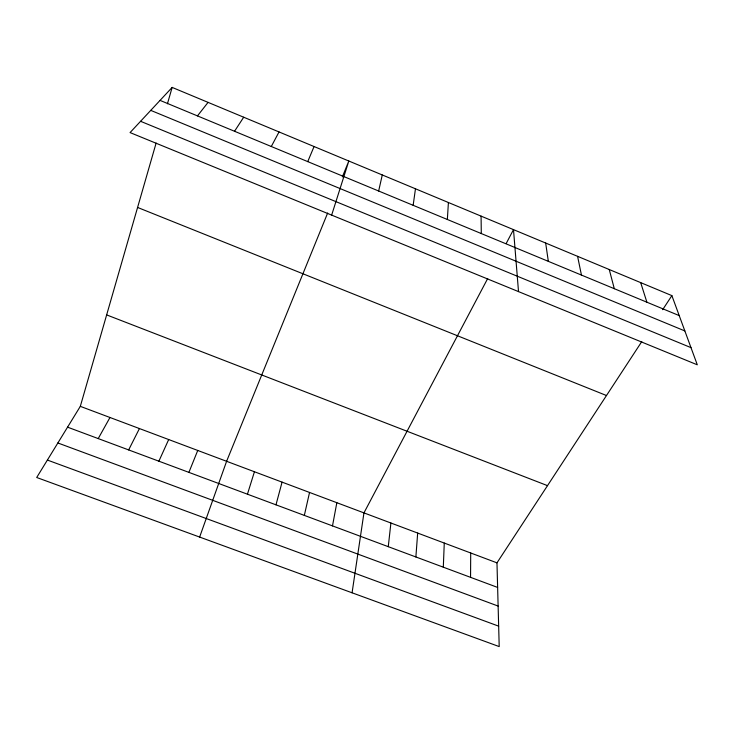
<?xml version="1.0" encoding="UTF-8"?>
<svg xmlns="http://www.w3.org/2000/svg" width="734" height="734" viewBox="0 0 734 734"><rect width="100%" height="100%" fill="white"/><g stroke="black" fill="none" stroke-linecap="round" stroke-linejoin="round"><path stroke-width="1.1" d="M470.558 577.346L470.705 552.986M443.308 567.189L444.272 543.059M447.355 219.494L448.41 202.511M415.875 556.968L417.674 533.067M388.268 546.674L390.901 523.003M413.15 205.309L415.472 188.794M352.072 592.797L363.954 512.882L487.688 278.535M332.493 525.893L336.842 502.698M378.652 191.014L382.276 174.967M304.335 515.396L309.546 492.45M275.984 504.827L282.076 482.128M641.764 341.622L496.973 562.85L499.203 646.59L36.7 477.495L80.318 406.352L156.131 143.038M167.435 103.788L172.151 87.41L671.876 295.618L697.3 364.807L130.065 132.579L172.151 87.41M247.441 494.193L254.432 471.751M331.649 215.108L348.815 161.021L342.347 176.931M199.639 537.059L226.604 461.291L327.658 213.007M188.895 472.375L197.74 450.456M307.739 161.618L314.069 146.543M158.883 461.191L168.682 439.538M128.652 449.924L139.432 428.555M506.13 243.596L513.497 229.632L518.516 291.609M271.296 146.506L279.03 131.946M98.218 438.583L109.981 417.49M234.541 131.267L243.697 117.22M662.664 309.693L671.876 295.618M197.455 115.899L208.071 102.384M47.389 460.062L498.652 626.148M57.867 442.969L498.12 606.064M67.565 427.16L497.624 587.429M80.318 406.352L496.973 562.85M106.65 314.904L547.509 485.642M137.588 207.447L606.486 395.525M140.579 121.303L690.988 347.632M150.754 110.375L684.85 330.933M160.058 100.393L679.225 315.611M640.69 282.627L646.893 302.206M609.257 269.534L614.303 288.701M577.585 256.34L581.447 275.085M545.665 243.037L548.335 261.35M481.082 216.126L481.293 233.559"/></g></svg>
